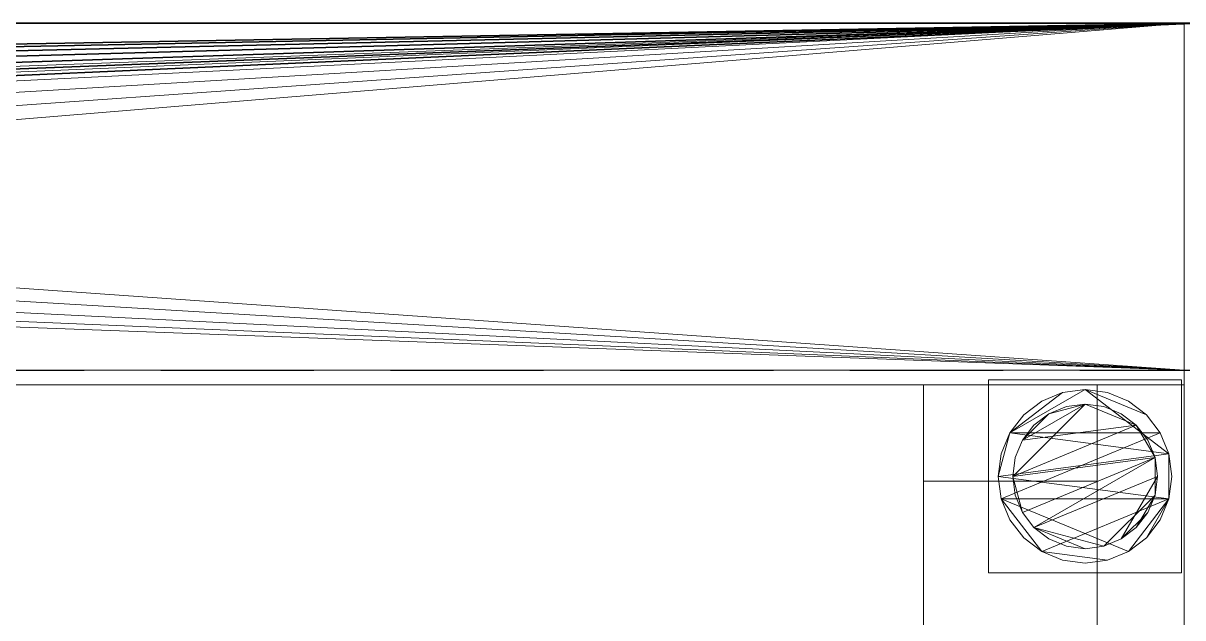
# Model space of a CAD drawing. Extents: x -225 to 1905, y -1183 to 75.
# Drawn here: x 1436.4 to 1676.8, y -128.3 to -5 of the extents above; entities that cross this region are included whole.
import ezdxf

# ---------------------------------------------------------------- set-up
doc = ezdxf.new("R2010")
doc.units = 0
doc.linetypes.add('NASCOSTA', pattern=[9.524999999999999, 6.35, -3.175])
for name, color, linetype in [('IQ_200_2D', 1, 'Continuous'), ('IQ_200_3D', 1, 'Continuous'), ('IQ_204_2D', 7, 'Continuous'), ('IQ_204_3D', 7, 'Continuous')]:
    doc.layers.add(name, color=color, linetype=linetype)

# ---------------------------------------------------------------- blocks, each defined once
blk = doc.blocks.new('RINSEV_INT')
at = {"layer": 'IQ_200_2D'}
blk.add_line((0, -5.000000000030354), (1119.999999999999, -5.000000000030354), dxfattribs=at)
at = {"layer": 'IQ_204_2D', "linetype": 'NASCOSTA', "ltscale": 5}
blk.add_line((0, -77.00000000005275), (1119.999999999999, -77.00000000005275), dxfattribs=at)
at = {"layer": 'IQ_200_3D', "lineweight": 18}
mesh = blk.add_polyface(dxfattribs=at)
corners = [(1119.999986743927, -736.9999998092653, 1493.000002670288), (-1.13686837721616e-13, -736.9999998092653, 1493.000002670288), (-1.13686837721616e-13, -4.999985504150573, 1493.000002670288), (1119.999986743927, -4.999985504150573, 1493.000002670288)]
mesh.append_faces([[corners[k] for k in face] for face in [(0, 1, 2, 3)]])
mesh = blk.add_polyface(dxfattribs=at)
corners = [(1119.999986743927, -4.999985504150573, 1493.000002670288), (-1.13686837721616e-13, -4.999985504150573, 1493.000002670288), (-1.13686837721616e-13, -4.999985504150573, 1785.000057220459), (1119.999986743927, -4.999985504150573, 1785.000057220459)]
mesh.append_faces([[corners[k] for k in face] for face in [(0, 1, 2, 3)]])
at = {"layer": 'IQ_200_3D'}
mesh = blk.add_polyface(dxfattribs=at)
corners = [(1119.999986743927, -736.9999998092653, 1785.000057220459), (1119.999986743927, -4.999985504150573, 1785.000057220459), (-1.13686837721616e-13, -4.999985504150573, 1785.000057220459), (-1.13686837721616e-13, -736.9999998092653, 1785.000057220459), (150.99999461174, -41.0000046730043, 1785.000057220459), (151.6814755439757, -35.82361278533955, 1785.000057220459), (153.6794822216033, -30.99999732971207, 1785.000057220459), (156.8578674316405, -26.85788097381607, 1785.000057220459), (161.0000019550322, -23.67947759628311, 1785.000057220459), (165.8236174106597, -21.68148908615132, 1785.000057220459), (170.9999911308288, -20.99998998641985, 1785.000057220459), (176.1763830184936, -21.68148908615132, 1785.000057220459), (180.999998474121, -23.67947759628311, 1785.000057220459), (185.1421329975127, -26.85788097381607, 1785.000057220459), (188.3205000400542, -30.99999732971207, 1785.000057220459), (190.3185067176818, -35.82361278533955, 1785.000057220459), (191.0000058174132, -41.0000046730043, 1785.000057220459), (190.3185067176818, -46.1763965606691, 1785.000057220459), (188.3205000400542, -51.00001201629658, 1785.000057220459), (185.1421329975127, -55.14212837219253, 1785.000057220459), (180.999998474121, -58.32049541473407, 1785.000057220459), (176.1763830184936, -60.31852025985734, 1785.000057220459), (170.9999911308288, -61.0000193595888, 1785.000057220459), (165.8236174106597, -60.31852025985734, 1785.000057220459), (161.0000019550322, -58.32049541473407, 1785.000057220459), (156.8578674316405, -55.14212837219253, 1785.000057220459), (153.6794822216033, -51.00001201629658, 1785.000057220459), (151.6814755439757, -46.1763965606691, 1785.000057220459)]
mesh.append_faces([[corners[k] for k in face] for face in [(15, 1, 14), (7, 2, 6), (4, 2, 27), (23, 3, 22)]], dxfattribs={"vtx0": -1, "vtx1": -1})
mesh.append_faces([[corners[k] for k in face] for face in [(1, 15, 16), (1, 16, 17), (18, 0, 1, 17), (0, 18, 19, 3), (3, 20, 21), (3, 19, 20), (3, 21, 22), (2, 7, 8), (2, 4, 5), (2, 25, 26)]], dxfattribs={"vtx0": -1, "vtx2": -1})
mesh.append_faces([[corners[k] for k in face] for face in [(11, 12, 1), (13, 14, 1), (12, 13, 1), (9, 10, 2), (8, 9, 2), (5, 6, 2), (23, 24, 3), (26, 27, 2)]], dxfattribs={"vtx1": -1, "vtx2": -1})
mesh.append_faces([[corners[k] for k in face] for face in [(10, 11, 1, 2), (24, 25, 2, 3)]], dxfattribs={"vtx1": -1, "vtx3": -1})
at = {"layer": 'IQ_200_3D', "lineweight": 18}
mesh = blk.add_polyface(dxfattribs=at)
corners = [(2.999998569488412, -4.999985504150573, 1493.000002670288), (1117.00002450943, -4.999985504150573, 1493.000002670288), (1117.00002450943, -4.999985504150573, 188.0000072479248), (2.999998569488412, -4.999985504150573, 188.0000072479248)]
mesh.append_faces([[corners[k] for k in face] for face in [(0, 1, 2, 3)]])
mesh = blk.add_polyface(dxfattribs=at)
corners = [(2.999998569488412, -736.9999998092653, 1493.000002670288), (1117.00002450943, -736.9999998092653, 1493.000002670288), (1117.00002450943, -4.999985504150573, 1493.000002670288), (2.999998569488412, -4.999985504150573, 1493.000002670288)]
mesh.append_faces([[corners[k] for k in face] for face in [(0, 1, 2, 3)]])
mesh = blk.add_polyface(dxfattribs=at)
corners = [(2.999998569488412, -76.9999875068666, 188.0000072479248), (2.999998569488412, -4.999985504150573, 188.0000072479248), (1117.00002450943, -4.999985504150573, 188.0000072479248), (1117.00002450943, -76.9999875068666, 188.0000072479248), (640.999991083145, -41.0000046730043, 188.0000072479248), (641.6814901828766, -46.1763965606691, 188.0000072479248), (643.6794968605041, -51.00001201629658, 188.0000072479248), (646.8578639030457, -55.14212837219253, 188.0000072479248), (650.9999984264373, -58.32049541473407, 188.0000072479248), (655.8236138820648, -60.31852025985734, 188.0000072479248), (661.0000057697296, -61.0000193595888, 188.0000072479248), (666.1763794898986, -60.31852025985734, 188.0000072479248), (670.999994945526, -58.32049541473407, 188.0000072479248), (675.1421294689178, -55.14212837219253, 188.0000072479248), (678.3205146789551, -51.00001201629658, 188.0000072479248), (680.3185213565826, -46.1763965606691, 188.0000072479248), (681.0000022888182, -41.0000046730043, 188.0000072479248), (680.3185213565826, -35.82361278533955, 188.0000072479248), (678.3205146789551, -30.99999732971207, 188.0000072479248), (675.1421294689178, -26.85788097381607, 188.0000072479248), (670.999994945526, -23.67947759628311, 188.0000072479248), (666.1763794898986, -21.68148908615132, 188.0000072479248), (661.0000057697296, -20.99998998641985, 188.0000072479248), (655.8236138820648, -21.68148908615132, 188.0000072479248), (650.9999984264373, -23.67947759628311, 188.0000072479248), (646.8578639030457, -26.85788097381607, 188.0000072479248), (643.6794968605041, -30.99999732971207, 188.0000072479248), (641.6814901828766, -35.82361278533955, 188.0000072479248)]
mesh.append_faces([[corners[k] for k in face] for face in [(15, 3, 14), (17, 2, 16), (7, 0, 6), (26, 1, 25), (23, 1, 22)]], dxfattribs={"vtx0": -1, "vtx1": -1})
mesh.append_faces([[corners[k] for k in face] for face in [(3, 15, 16, 2), (2, 17, 18), (2, 18, 19), (2, 21, 22, 1), (0, 7, 8), (1, 26, 27)]], dxfattribs={"vtx0": -1, "vtx2": -1})
mesh.append_faces([[corners[k] for k in face] for face in [(11, 12, 3), (13, 14, 3), (12, 13, 3), (19, 20, 2), (20, 21, 2), (9, 10, 0), (8, 9, 0), (5, 6, 0), (24, 25, 1), (23, 24, 1), (27, 4, 1)]], dxfattribs={"vtx1": -1, "vtx2": -1})
mesh.append_faces([[corners[k] for k in face] for face in [(10, 11, 3, 0), (4, 5, 0, 1)]], dxfattribs={"vtx1": -1, "vtx3": -1})
mesh = blk.add_polyface(dxfattribs=at)
corners = [(2.999998569488412, -76.9999875068666, 150.0000011444092), (1117.00002450943, -76.9999875068666, 150.0000011444092), (1117.00002450943, -736.9999998092653, 150.0000011444092), (2.999998569488412, -736.9999998092653, 150.0000011444092)]
mesh.append_faces([[corners[k] for k in face] for face in [(0, 1, 2, 3)]])
mesh = blk.add_polyface(dxfattribs=at)
corners = [(2.999998569488412, -76.9999875068666, 188.0000072479248), (1117.00002450943, -76.9999875068666, 188.0000072479248), (1117.00002450943, -76.9999875068666, 150.0000011444092), (2.999998569488412, -76.9999875068666, 150.0000011444092)]
mesh.append_faces([[corners[k] for k in face] for face in [(0, 1, 2, 3)]])
mesh = blk.add_polyface(dxfattribs=at)
corners = [(2.999998569488412, -720.0000200271609, 709.999976348877), (1117.00002450943, -720.0000200271609, 709.999976348877), (1117.00002450943, -79.99998607635513, 709.999976348877), (2.999998569488412, -79.99998607635513, 709.999976348877)]
mesh.append_faces([[corners[k] for k in face] for face in [(0, 1, 2, 3)]])
mesh = blk.add_polyface(dxfattribs=at)
corners = [(2.999998569488412, -79.99998607635513, 1443.000002288818), (1117.00002450943, -79.99998607635513, 1443.000002288818), (1117.00002450943, -720.0000200271609, 1443.000002288818), (2.999998569488412, -720.0000200271609, 1443.000002288818)]
mesh.append_faces([[corners[k] for k in face] for face in [(0, 1, 2, 3)]])
mesh = blk.add_polyface(dxfattribs=at)
corners = [(2.999998569488412, -79.99998607635513, 709.999976348877), (1117.00002450943, -79.99998607635513, 709.999976348877), (1117.00002450943, -79.99998607635513, 1443.000002288818), (2.999998569488412, -79.99998607635513, 1443.000002288818)]
mesh.append_faces([[corners[k] for k in face] for face in [(0, 1, 2, 3)]])
at = {"layer": 'IQ_204_3D', "lineweight": 18}
mesh = blk.add_polyface(dxfattribs=at)
corners = [(1076.499998061553, -79.00000191538284, 150.0000011444092), (1076.499998061553, -119.0000040373082, 150.0000011444092), (1116.500000183479, -119.0000040373082, 150.0000011444092), (1116.500000183479, -79.00000191538284, 150.0000011444092)]
mesh.append_faces([[corners[k] for k in face] for face in [(0, 1, 2, 3)]])
mesh = blk.add_polyface(dxfattribs=at)
corners = [(1116.500000183479, -119.0000040373082, 59.9999986410141), (1076.499998061553, -119.0000040373082, 59.9999986410141), (1076.499998061553, -79.00000191538284, 59.9999986410141), (1116.500000183479, -79.00000191538284, 59.9999986410141)]
mesh.append_faces([[corners[k] for k in face] for face in [(0, 1, 2, 3)]])
mesh = blk.add_polyface(dxfattribs=at)
corners = [(1116.500000183479, -79.00000191538284, 150.0000011444092), (1116.500000183479, -79.00000191538284, 59.9999986410141), (1076.499998061553, -79.00000191538284, 59.9999986410141), (1076.499998061553, -79.00000191538284, 150.0000011444092)]
mesh.append_faces([[corners[k] for k in face] for face in [(0, 1, 2, 3)]])
mesh = blk.add_polyface(dxfattribs=at)
corners = [(1076.499998061553, -79.00000191538284, 150.0000011444092), (1076.499998061553, -79.00000191538284, 59.9999986410141), (1076.499998061553, -119.0000040373082, 59.9999986410141), (1076.499998061553, -119.0000040373082, 150.0000011444092)]
mesh.append_faces([[corners[k] for k in face] for face in [(0, 1, 2, 3)]])
mesh = blk.add_polyface(dxfattribs=at)
corners = [(1116.500000183479, -119.0000040373082, 150.0000011444092), (1116.500000183479, -119.0000040373082, 59.9999986410141), (1116.500000183479, -79.00000191538284, 59.9999986410141), (1116.500000183479, -79.00000191538284, 150.0000011444092)]
mesh.append_faces([[corners[k] for k in face] for face in [(0, 1, 2, 3)]])
mesh = blk.add_polyface(dxfattribs=at)
corners = [(1063.000034618376, -720.0000200271609, 956.9895515441895), (1063.000034618376, -671.9449409008027, 929.2449514389039), (1063.000034618376, -671.9449409008027, 928.3997268676758), (1063.000034618376, -674.5331368446352, 928.0589773178101), (1063.000034618376, -676.944944572449, 927.0599830627442), (1063.000034618376, -679.0160209178927, 925.4707632064819), (1063.000034618376, -680.6052044391633, 923.3996686935425), (1063.000034618376, -681.6041986942294, 920.9878973007203), (1063.000034618376, -681.944948244095, 918.3996831893921), (1063.000034618376, -681.6041986942294, 915.8115417480469), (1063.000034618376, -680.6052044391633, 913.3996976852417), (1063.000034618376, -679.0160209178927, 911.3286031723022), (1063.000034618376, -676.944944572449, 909.739455986023), (1063.000034618376, -674.5331368446352, 908.740461730957), (1063.000034618376, -671.9449409008027, 908.3997121810913), (1063.000034618376, -671.9449409008027, 907.5544149398804), (1063.000034618376, -720.0000200271609, 879.8098148345947), (1063.000034618376, -100.0000007629396, 956.9895515441895), (1063.000034618376, -79.99998607635513, 956.9895515441895), (1063.000034618376, -79.99998607635513, 879.8098148345947), (1063.000034618376, -100.0000007629396, 879.8098148345947), (1063.000034618376, -148.0550617218019, 907.5544149398804), (1063.000034618376, -148.0550617218019, 908.3997121810913), (1063.000034618376, -145.4668657779695, 908.740461730957), (1063.000034618376, -143.0550580501558, 909.739455986023), (1063.000034618376, -140.9839817047121, 911.3286031723022), (1063.000034618376, -139.3947981834413, 913.3996976852417), (1063.000034618376, -138.3958039283754, 915.8115417480469), (1063.000034618376, -138.0550543785097, 918.3996831893921), (1063.000034618376, -138.3958039283754, 920.9878973007203), (1063.000034618376, -139.3947981834413, 923.3996686935425), (1063.000034618376, -140.9839817047121, 925.4707632064819), (1063.000034618376, -143.0550580501558, 927.0599830627442), (1063.000034618376, -145.4668657779695, 928.0589773178101), (1063.000034618376, -148.0550617218019, 928.3997268676758), (1063.000034618376, -148.0550617218019, 929.2449514389039)]
mesh.append_faces([[corners[k] for k in face] for face in [(20, 17, 18, 19)]], dxfattribs={"vtx0": -1})
mesh.append_faces([[corners[k] for k in face] for face in [(6, 0, 5), (13, 16, 12), (31, 17, 30), (28, 20, 27), (27, 20, 26), (26, 20, 25), (24, 20, 23)]], dxfattribs={"vtx0": -1, "vtx1": -1})
mesh.append_faces([[corners[k] for k in face] for face in [(0, 6, 7), (0, 3, 4), (8, 16, 0, 7), (16, 9, 10)]], dxfattribs={"vtx0": -1, "vtx2": -1})
mesh.append_faces([[corners[k] for k in face] for face in [(4, 5, 0), (8, 9, 16), (11, 12, 16), (10, 11, 16), (32, 33, 17), (31, 32, 17), (29, 30, 17), (24, 25, 20)]], dxfattribs={"vtx1": -1, "vtx2": -1})
mesh.append_faces([[corners[k] for k in face] for face in [(28, 29, 17, 20)]], dxfattribs={"vtx1": -1, "vtx2": -1, "vtx3": -1})
mesh.append_faces([[corners[k] for k in face] for face in [(1, 2, 3, 0), (21, 22, 23, 20)]], dxfattribs={"vtx2": -1})
mesh.append_faces([[corners[k] for k in face] for face in [(13, 14, 15, 16), (33, 34, 35, 17)]], dxfattribs={"vtx3": -1})
mesh = blk.add_polyface(dxfattribs=at)
corners = [(1063.000034618376, -100.0000007629396, 956.9895515441895), (1099.000017452239, -100.0000007629396, 956.9895515441895), (1099.000017452239, -79.99998607635513, 956.9895515441895), (1063.000034618376, -79.99998607635513, 956.9895515441895)]
mesh.append_faces([[corners[k] for k in face] for face in [(0, 1, 2, 3)]])
mesh = blk.add_polyface(dxfattribs=at)
corners = [(1063.000034618376, -79.99998607635513, 956.9895515441895), (1099.000017452239, -79.99998607635513, 956.9895515441895), (1099.000017452239, -79.99998607635513, 879.8098148345947), (1063.000034618376, -79.99998607635513, 879.8098148345947)]
mesh.append_faces([[corners[k] for k in face] for face in [(0, 1, 2, 3)]])
mesh = blk.add_polyface(dxfattribs=at)
corners = [(1063.000034618376, -79.99998607635513, 879.8098148345947), (1099.000017452239, -79.99998607635513, 879.8098148345947), (1099.000017452239, -100.0000007629396, 879.8098148345947), (1063.000034618376, -100.0000007629396, 879.8098148345947)]
mesh.append_faces([[corners[k] for k in face] for face in [(0, 1, 2, 3)]])
mesh = blk.add_polyface(dxfattribs=at)
corners = [(1078.499998621837, -99.00000297634546, 5.000000265240669), (1079.113334413067, -103.6587458534414, 5.000000265240669), (1080.911541785494, -108.000003226685, 5.000000265240669), (1083.77207757403, -111.7279245248313, 5.000000265240669), (1087.499998872176, -114.5884603133673, 5.000000265240669), (1091.84125624542, -116.3866676857943, 5.000000265240669), (1096.499999122516, -117.0000034770245, 5.000000265240669), (1101.158741999612, -116.3866676857943, 5.000000265240669), (1105.499999372855, -114.5884603133673, 5.000000265240669), (1109.227920671002, -111.7279245248313, 5.000000265240669), (1112.088456459538, -108.000003226685, 5.000000265240669), (1113.886663831965, -103.6587458534414, 5.000000265240669), (1114.499999623195, -99.00000297634551, 5.000000265240669), (1113.886663831965, -94.34126009924958, 5.000000265240669), (1112.088456459538, -90.000002726006, 5.000000265240669), (1109.227920671002, -86.27208142785976, 5.000000265240669), (1105.499999372855, -83.41154563932369, 5.000000265240669), (1101.158741999612, -81.6133382668967, 5.000000265240669), (1096.499999122516, -81.00000247566649, 5.000000265240669), (1091.84125624542, -81.6133382668967, 5.000000265240669), (1087.499998872176, -83.41154563932369, 5.000000265240669), (1083.77207757403, -86.27208142785976, 5.000000265240669), (1080.911541785494, -90.000002726006, 5.000000265240669), (1079.113334413067, -94.34126009924958, 5.000000265240669)]
mesh.append_faces([[corners[k] for k in face] for face in [(11, 8, 9, 10)]], dxfattribs={"vtx0": -1})
mesh.append_faces([[corners[k] for k in face] for face in [(4, 7, 8, 11), (11, 0, 1, 4), (13, 18, 19, 22)]], dxfattribs={"vtx0": -1, "vtx2": -1, "vtx3": -1})
mesh.append_faces([[corners[k] for k in face] for face in [(0, 11, 12, 13)]], dxfattribs={"vtx0": -1, "vtx3": -1})
mesh.append_faces([[corners[k] for k in face] for face in [(2, 3, 4, 1), (16, 17, 18, 15)]], dxfattribs={"vtx2": -1})
mesh.append_faces([[corners[k] for k in face] for face in [(13, 14, 15, 18), (22, 23, 0, 13)]], dxfattribs={"vtx2": -1, "vtx3": -1})
mesh.append_faces([[corners[k] for k in face] for face in [(4, 5, 6, 7), (19, 20, 21, 22)]], dxfattribs={"vtx3": -1})
mesh = blk.add_polyface(dxfattribs=at)
corners = [(1078.499998621837, -99.00000297634546), (1079.113334413067, -94.34126009924958), (1080.911541785494, -90.000002726006), (1083.77207757403, -86.27208142785976), (1087.499998872176, -83.41154563932369), (1091.84125624542, -81.6133382668967), (1096.499999122516, -81.00000247566649), (1101.158741999612, -81.6133382668967), (1105.499999372855, -83.41154563932369), (1109.227920671002, -86.27208142785976), (1112.088456459538, -90.000002726006), (1113.886663831965, -94.34126009924958), (1114.499999623195, -99.00000297634561), (1113.886663831965, -103.6587458534414), (1112.088456459538, -108.000003226685), (1109.227920671002, -111.7279245248313), (1105.499999372855, -114.5884603133673), (1101.158741999612, -116.3866676857943), (1096.499999122516, -117.0000034770245), (1091.84125624542, -116.3866676857943), (1087.499998872176, -114.5884603133673), (1083.77207757403, -111.7279245248313), (1080.911541785494, -108.000003226685), (1079.113334413067, -103.6587458534414)]
mesh.append_faces([[corners[k] for k in face] for face in [(2, 0, 1), (15, 13, 14), (13, 11, 12)]], dxfattribs={"vtx0": -1})
mesh.append_faces([[corners[k] for k in face] for face in [(16, 23, 13, 15)]], dxfattribs={"vtx0": -1, "vtx1": -1, "vtx2": -1})
mesh.append_faces([[corners[k] for k in face] for face in [(2, 10, 23, 0)]], dxfattribs={"vtx0": -1, "vtx1": -1, "vtx3": -1})
mesh.append_faces([[corners[k] for k in face] for face in [(2, 5, 6)]], dxfattribs={"vtx0": -1, "vtx2": -1})
mesh.append_faces([[corners[k] for k in face] for face in [(23, 10, 11, 13), (23, 16, 17, 20)]], dxfattribs={"vtx0": -1, "vtx2": -1, "vtx3": -1})
mesh.append_faces([[corners[k] for k in face] for face in [(9, 10, 2, 6)]], dxfattribs={"vtx1": -1, "vtx2": -1, "vtx3": -1})
mesh.append_faces([[corners[k] for k in face] for face in [(3, 4, 5, 2), (18, 19, 20, 17)]], dxfattribs={"vtx2": -1})
mesh.append_faces([[corners[k] for k in face] for face in [(6, 7, 8, 9), (20, 21, 22, 23)]], dxfattribs={"vtx3": -1})
mesh = blk.add_polyface(dxfattribs=at)
corners = [(1078.499998621837, -99.00000297634547, 5.000000265240669), (1079.113334413067, -94.34126009924958, 5.000000265240669), (1080.911541785494, -90.000002726006, 5.000000265240669), (1083.77207757403, -86.27208142785976, 5.000000265240669), (1087.499998872176, -83.41154563932369, 5.000000265240669), (1091.84125624542, -81.6133382668967, 5.000000265240669), (1096.499999122516, -81.00000247566649, 5.000000265240669), (1101.158741999612, -81.6133382668967, 5.000000265240669), (1105.499999372855, -83.41154563932369, 5.000000265240669), (1109.227920671002, -86.27208142785976, 5.000000265240669), (1112.088456459538, -90.000002726006, 5.000000265240669), (1113.886663831965, -94.34126009924958, 5.000000265240669), (1114.499999623195, -99.00000297634551, 5.000000265240669), (1114.499999623195, -99.00000297634551), (1113.886663831965, -94.34126009924958), (1112.088456459538, -90.000002726006), (1109.227920671002, -86.27208142785976), (1105.499999372855, -83.41154563932369), (1101.158741999612, -81.6133382668967), (1096.499999122516, -81.00000247566649), (1091.84125624542, -81.6133382668967), (1087.499998872176, -83.41154563932369), (1083.77207757403, -86.27208142785976), (1080.911541785494, -90.000002726006), (1079.113334413067, -94.34126009924958), (1078.499998621837, -99.00000297634547)]
mesh.append_faces([[corners[k] for k in face] for face in [(13, 14, 11, 12), (0, 1, 24, 25)]], dxfattribs={"vtx1": -1})
mesh.append_faces([[corners[k] for k in face] for face in [(14, 15, 10, 11), (16, 17, 8, 9), (15, 16, 9, 10), (17, 18, 7, 8), (6, 7, 18, 19), (19, 20, 5, 6), (20, 21, 4, 5), (22, 23, 2, 3), (21, 22, 3, 4), (23, 24, 1, 2)]], dxfattribs={"vtx1": -1, "vtx3": -1})
mesh = blk.add_polyface(dxfattribs=at)
corners = [(1099.000017452239, -720.0000200271609, 956.9895515441895), (1099.000017452239, -720.0000200271609, 879.8098148345947), (1099.000017452239, -671.9449409008027, 907.5544149398804), (1099.000017452239, -671.9449409008027, 908.3997121810913), (1099.000017452239, -669.3567631244662, 908.740461730957), (1099.000017452239, -666.9449553966524, 909.739455986023), (1099.000017452239, -664.8738790512086, 911.3286031723022), (1099.000017452239, -663.284695529938, 913.3996976852417), (1099.000017452239, -662.2856831073764, 915.8115417480469), (1099.000017452239, -661.9449517250064, 918.3996831893921), (1099.000017452239, -662.2856831073764, 920.9878973007203), (1099.000017452239, -663.284695529938, 923.3996686935425), (1099.000017452239, -664.8738790512086, 925.4707632064819), (1099.000017452239, -666.9449553966524, 927.0599830627442), (1099.000017452239, -669.3567631244662, 928.0589773178101), (1099.000017452239, -671.9449409008027, 928.3997268676758), (1099.000017452239, -671.9449409008027, 929.2449514389039), (1099.000017452239, -100.0000007629396, 956.9895515441895), (1099.000017452239, -148.0550617218019, 929.2449514389039), (1099.000017452239, -148.0550617218019, 928.3997268676758), (1099.000017452239, -150.281542825699, 928.1487247467041), (1099.000017452239, -152.395076608658, 927.408798980713), (1099.000017452239, -154.2903642654421, 926.2176652908325), (1099.000017452239, -155.8730438232424, 924.6349857330323), (1099.000017452239, -157.0641775131227, 922.7397525787354), (1099.000017452239, -157.8038671016695, 920.6269454956055), (1099.000017452239, -158.0550508975984, 918.3996831893921), (1099.000017452239, -157.7143195152285, 915.8115417480469), (1099.000017452239, -156.7153070926668, 913.3996976852417), (1099.000017452239, -155.1261235713961, 911.3286031723022), (1099.000017452239, -153.055065393448, 909.739455986023), (1099.000017452239, -150.6432394981386, 908.740461730957), (1099.000017452239, -148.0550617218019, 908.3997121810913), (1099.000017452239, -148.0550617218019, 907.5544149398804), (1099.000017452239, -100.0000007629396, 879.8098148345947), (1099.000017452239, -79.99998607635513, 879.8098148345947), (1099.000017452239, -79.99998607635513, 956.9895515441895)]
mesh.append_faces([[corners[k] for k in face] for face in [(5, 13, 14, 4), (4, 14, 15, 3), (30, 21, 22, 29), (31, 20, 21, 30), (32, 19, 20, 31)]], dxfattribs={"vtx0": -1, "vtx2": -1})
mesh.append_faces([[corners[k] for k in face] for face in [(10, 11, 8, 9), (36, 17, 34, 35), (26, 27, 25)]], dxfattribs={"vtx1": -1})
mesh.append_faces([[corners[k] for k in face] for face in [(5, 6, 13), (22, 23, 29)]], dxfattribs={"vtx1": -1, "vtx2": -1})
mesh.append_faces([[corners[k] for k in face] for face in [(11, 12, 7, 8), (12, 13, 6, 7), (23, 24, 28, 29), (24, 25, 27, 28)]], dxfattribs={"vtx1": -1, "vtx3": -1})
mesh.append_faces([[corners[k] for k in face] for face in [(1, 2, 3, 0)]], dxfattribs={"vtx2": -1})
mesh.append_faces([[corners[k] for k in face] for face in [(15, 16, 0, 3), (17, 18, 19, 32), (32, 33, 34, 17)]], dxfattribs={"vtx2": -1, "vtx3": -1})
mesh = blk.add_polyface(dxfattribs=at)
corners = [(1081.499999462262, -99.00000297634547, 59.9999986410141), (1082.011111296908, -102.8822886599476, 59.9999986410141), (1083.509618576065, -106.5000028064723, 59.9999986410141), (1085.893397264377, -109.6066048344846, 59.9999986410141), (1088.999999292389, -111.9903835227961, 59.9999986410141), (1092.617713438914, -113.4888908019538, 59.9999986410141), (1096.499999122516, -114.000002636599, 59.9999986410141), (1100.382284806118, -113.4888908019538, 59.9999986410141), (1103.999998952643, -111.9903835227961, 59.9999986410141), (1107.106600980655, -109.6066048344846, 59.9999986410141), (1109.490379668966, -106.5000028064723, 59.9999986410141), (1110.988886948124, -102.8822886599476, 59.9999986410141), (1111.499998782769, -99.00000297634551, 59.9999986410141), (1110.988886948124, -95.11771729274342, 59.9999986410141), (1109.490379668966, -91.50000314621875, 59.9999986410141), (1107.106600980655, -88.39340111820647, 59.9999986410141), (1103.999998952643, -86.0096224298949, 59.9999986410141), (1100.382284806118, -84.51111515073725, 59.9999986410141), (1096.499999122516, -84.00000331609199, 59.9999986410141), (1092.617713438914, -84.51111515073725, 59.9999986410141), (1088.999999292389, -86.0096224298949, 59.9999986410141), (1085.893397264377, -88.39340111820647, 59.9999986410141), (1083.509618576065, -91.50000314621875, 59.9999986410141), (1082.011111296908, -95.11771729274342, 59.9999986410141)]
mesh.append_faces([[corners[k] for k in face] for face in [(10, 8, 9), (22, 20, 21)]], dxfattribs={"vtx0": -1})
mesh.append_faces([[corners[k] for k in face] for face in [(7, 3, 6)]], dxfattribs={"vtx0": -1, "vtx1": -1})
mesh.append_faces([[corners[k] for k in face] for face in [(22, 15, 18, 20)]], dxfattribs={"vtx0": -1, "vtx1": -1, "vtx2": -1, "vtx3": -1})
mesh.append_faces([[corners[k] for k in face] for face in [(13, 2, 3, 12)]], dxfattribs={"vtx0": -1, "vtx2": -1})
mesh.append_faces([[corners[k] for k in face] for face in [(3, 7, 8, 12)]], dxfattribs={"vtx0": -1, "vtx2": -1, "vtx3": -1})
mesh.append_faces([[corners[k] for k in face] for face in [(17, 18, 15, 16), (19, 20, 18)]], dxfattribs={"vtx1": -1})
mesh.append_faces([[corners[k] for k in face] for face in [(11, 12, 8, 10)]], dxfattribs={"vtx1": -1, "vtx2": -1})
mesh.append_faces([[corners[k] for k in face] for face in [(4, 5, 6, 3)]], dxfattribs={"vtx2": -1})
mesh.append_faces([[corners[k] for k in face] for face in [(0, 1, 2, 13), (13, 14, 15, 0), (22, 23, 0, 15)]], dxfattribs={"vtx2": -1, "vtx3": -1})
mesh = blk.add_polyface(dxfattribs=at)
corners = [(1081.499999462262, -99.00000297634547, 5.000000265240669), (1082.011111296908, -95.11771729274342, 5.000000265240669), (1083.509618576065, -91.50000314621875, 5.000000265240669), (1085.893397264377, -88.39340111820647, 5.000000265240669), (1088.999999292389, -86.0096224298949, 5.000000265240669), (1092.617713438914, -84.51111515073725, 5.000000265240669), (1096.499999122516, -84.00000331609199, 5.000000265240669), (1100.382284806118, -84.51111515073725, 5.000000265240669), (1103.999998952643, -86.0096224298949, 5.000000265240669), (1107.106600980655, -88.39340111820647, 5.000000265240669), (1109.490379668966, -91.50000314621875, 5.000000265240669), (1110.988886948124, -95.11771729274342, 5.000000265240669), (1111.499998782769, -99.0000029763456, 5.000000265240669), (1110.988886948124, -102.8822886599476, 5.000000265240669), (1109.490379668966, -106.5000028064723, 5.000000265240669), (1107.106600980655, -109.6066048344846, 5.000000265240669), (1103.999998952643, -111.9903835227961, 5.000000265240669), (1100.382284806118, -113.4888908019538, 5.000000265240669), (1096.499999122516, -114.000002636599, 5.000000265240669), (1092.617713438914, -113.4888908019538, 5.000000265240669), (1088.999999292389, -111.9903835227961, 5.000000265240669), (1085.893397264377, -109.6066048344846, 5.000000265240669), (1083.509618576065, -106.5000028064723, 5.000000265240669), (1082.011111296908, -102.8822886599476, 5.000000265240669)]
mesh.append_faces([[corners[k] for k in face] for face in [(9, 6, 7, 8), (4, 2, 3), (15, 13, 14)]], dxfattribs={"vtx0": -1})
mesh.append_faces([[corners[k] for k in face] for face in [(18, 21, 17)]], dxfattribs={"vtx0": -1, "vtx1": -1})
mesh.append_faces([[corners[k] for k in face] for face in [(22, 0, 11, 21)]], dxfattribs={"vtx0": -1, "vtx1": -1, "vtx2": -1})
mesh.append_faces([[corners[k] for k in face] for face in [(0, 6, 9, 11), (21, 11, 13, 17)]], dxfattribs={"vtx0": -1, "vtx1": -1, "vtx2": -1, "vtx3": -1})
mesh.append_faces([[corners[k] for k in face] for face in [(23, 0, 22), (12, 13, 11)]], dxfattribs={"vtx1": -1})
mesh.append_faces([[corners[k] for k in face] for face in [(16, 17, 13, 15)]], dxfattribs={"vtx1": -1, "vtx2": -1})
mesh.append_faces([[corners[k] for k in face] for face in [(9, 10, 11)]], dxfattribs={"vtx2": -1})
mesh.append_faces([[corners[k] for k in face] for face in [(4, 5, 6, 2), (0, 1, 2, 6)]], dxfattribs={"vtx2": -1, "vtx3": -1})
mesh.append_faces([[corners[k] for k in face] for face in [(18, 19, 20, 21)]], dxfattribs={"vtx3": -1})
mesh = blk.add_polyface(dxfattribs=at)
corners = [(1081.499999462262, -99.00000297634547, 59.9999986410141), (1082.011111296908, -95.11771729274342, 59.9999986410141), (1083.509618576065, -91.50000314621875, 59.9999986410141), (1085.893397264377, -88.39340111820647, 59.9999986410141), (1088.999999292389, -86.0096224298949, 59.9999986410141), (1092.617713438914, -84.51111515073725, 59.9999986410141), (1096.499999122516, -84.00000331609199, 59.9999986410141), (1100.382284806118, -84.51111515073725, 59.9999986410141), (1103.999998952643, -86.0096224298949, 59.9999986410141), (1107.106600980655, -88.39340111820647, 59.9999986410141), (1109.490379668966, -91.50000314621875, 59.9999986410141), (1110.988886948124, -95.11771729274342, 59.9999986410141), (1111.499998782769, -99.00000297634551, 59.9999986410141), (1111.499998782769, -99.00000297634551, 5.000000265240669), (1110.988886948124, -95.11771729274342, 5.000000265240669), (1109.490379668966, -91.50000314621875, 5.000000265240669), (1107.106600980655, -88.39340111820647, 5.000000265240669), (1103.999998952643, -86.0096224298949, 5.000000265240669), (1100.382284806118, -84.51111515073725, 5.000000265240669), (1096.499999122516, -84.00000331609199, 5.000000265240669), (1092.617713438914, -84.51111515073725, 5.000000265240669), (1088.999999292389, -86.0096224298949, 5.000000265240669), (1085.893397264377, -88.39340111820647, 5.000000265240669), (1083.509618576065, -91.50000314621875, 5.000000265240669), (1082.011111296908, -95.11771729274342, 5.000000265240669), (1081.499999462262, -99.00000297634547, 5.000000265240669)]
mesh.append_faces([[corners[k] for k in face] for face in [(1, 24, 25, 0)]], dxfattribs={"vtx0": -1})
mesh.append_faces([[corners[k] for k in face] for face in [(8, 17, 18, 7), (7, 18, 19, 6), (16, 9, 10, 15), (9, 16, 17, 8), (5, 20, 21, 4), (4, 21, 22, 3), (2, 23, 24, 1), (3, 22, 23, 2), (20, 5, 6, 19)]], dxfattribs={"vtx0": -1, "vtx2": -1})
mesh.append_faces([[corners[k] for k in face] for face in [(13, 14, 11, 12)]], dxfattribs={"vtx1": -1})
mesh.append_faces([[corners[k] for k in face] for face in [(14, 15, 10, 11)]], dxfattribs={"vtx1": -1, "vtx3": -1})
mesh = blk.add_polyface(dxfattribs=at)
corners = [(1063.000034618376, -100.0000007629396, 879.8098148345947), (1099.000017452239, -100.0000007629396, 879.8098148345947), (1099.000017452239, -148.0550617218019, 907.5544149398804), (1063.000034618376, -148.0550617218019, 907.5544149398804)]
mesh.append_faces([[corners[k] for k in face] for face in [(0, 1, 2, 3)]])
mesh = blk.add_polyface(dxfattribs=at)
corners = [(1063.000034618376, -148.0550617218019, 929.2449514389039), (1099.000017452239, -148.0550617218019, 929.2449514389039), (1099.000017452239, -100.0000007629396, 956.9895515441895), (1063.000034618376, -100.0000007629396, 956.9895515441895)]
mesh.append_faces([[corners[k] for k in face] for face in [(0, 1, 2, 3)]])
mesh = blk.add_polyface(dxfattribs=at)
corners = [(1114.499999623195, -99.00000297634573, 5.000000265240669), (1113.886663831965, -103.6587458534414, 5.000000265240669), (1112.088456459538, -108.000003226685, 5.000000265240669), (1109.227920671002, -111.7279245248313, 5.000000265240669), (1105.499999372855, -114.5884603133673, 5.000000265240669), (1101.158741999612, -116.3866676857943, 5.000000265240669), (1096.499999122516, -117.0000034770245, 5.000000265240669), (1091.84125624542, -116.3866676857943, 5.000000265240669), (1087.499998872176, -114.5884603133673, 5.000000265240669), (1083.77207757403, -111.7279245248313, 5.000000265240669), (1080.911541785494, -108.000003226685, 5.000000265240669), (1079.113334413067, -103.6587458534414, 5.000000265240669), (1078.499998621837, -99.00000297634547, 5.000000265240669), (1078.499998621837, -99.00000297634546), (1079.113334413067, -103.6587458534414), (1080.911541785494, -108.000003226685), (1083.77207757403, -111.7279245248313), (1087.499998872176, -114.5884603133673), (1091.84125624542, -116.3866676857943), (1096.499999122516, -117.0000034770245), (1101.158741999612, -116.3866676857943), (1105.499999372855, -114.5884603133673), (1109.227920671002, -111.7279245248313), (1112.088456459538, -108.000003226685), (1113.886663831965, -103.6587458534414), (1114.499999623195, -99.00000297634563)]
mesh.append_faces([[corners[k] for k in face] for face in [(13, 14, 11, 12), (0, 1, 24, 25)]], dxfattribs={"vtx1": -1})
mesh.append_faces([[corners[k] for k in face] for face in [(14, 15, 10, 11), (16, 17, 8, 9), (15, 16, 9, 10), (17, 18, 7, 8), (6, 7, 18, 19), (19, 20, 5, 6), (20, 21, 4, 5), (22, 23, 2, 3), (21, 22, 3, 4), (23, 24, 1, 2)]], dxfattribs={"vtx1": -1, "vtx3": -1})
mesh = blk.add_polyface(dxfattribs=at)
corners = [(1111.499998782769, -99.00000297634568, 59.9999986410141), (1110.988886948124, -102.8822886599476, 59.9999986410141), (1109.490379668966, -106.5000028064723, 59.9999986410141), (1107.106600980655, -109.6066048344846, 59.9999986410141), (1103.999998952643, -111.9903835227961, 59.9999986410141), (1100.382284806118, -113.4888908019538, 59.9999986410141), (1096.499999122516, -114.000002636599, 59.9999986410141), (1092.617713438914, -113.4888908019538, 59.9999986410141), (1088.999999292389, -111.9903835227961, 59.9999986410141), (1085.893397264377, -109.6066048344846, 59.9999986410141), (1083.509618576065, -106.5000028064723, 59.9999986410141), (1082.011111296908, -102.8822886599476, 59.9999986410141), (1081.499999462262, -99.00000297634547, 59.9999986410141), (1081.499999462262, -99.00000297634547, 5.000000265240669), (1082.011111296908, -102.8822886599476, 5.000000265240669), (1083.509618576065, -106.5000028064723, 5.000000265240669), (1085.893397264377, -109.6066048344846, 5.000000265240669), (1088.999999292389, -111.9903835227961, 5.000000265240669), (1092.617713438914, -113.4888908019538, 5.000000265240669), (1096.499999122516, -114.000002636599, 5.000000265240669), (1100.382284806118, -113.4888908019538, 5.000000265240669), (1103.999998952643, -111.9903835227961, 5.000000265240669), (1107.106600980655, -109.6066048344846, 5.000000265240669), (1109.490379668966, -106.5000028064723, 5.000000265240669), (1110.988886948124, -102.8822886599476, 5.000000265240669), (1111.499998782769, -99.00000297634561, 5.000000265240669)]
mesh.append_faces([[corners[k] for k in face] for face in [(1, 24, 25, 0)]], dxfattribs={"vtx0": -1})
mesh.append_faces([[corners[k] for k in face] for face in [(11, 14, 15, 10), (10, 15, 16, 9), (8, 17, 18, 7), (9, 16, 17, 8), (7, 18, 19, 6), (5, 20, 21, 4), (4, 21, 22, 3), (2, 23, 24, 1), (3, 22, 23, 2), (20, 5, 6, 19)]], dxfattribs={"vtx0": -1, "vtx2": -1})
mesh.append_faces([[corners[k] for k in face] for face in [(12, 13, 14, 11)]], dxfattribs={"vtx2": -1})
mesh = blk.add_polyface(dxfattribs=at)
corners = [(1076.499998061553, -119.0000040373082, 150.0000011444092), (1076.499998061553, -119.0000040373082, 59.9999986410141), (1116.500000183479, -119.0000040373082, 59.9999986410141), (1116.500000183479, -119.0000040373082, 150.0000011444092)]
mesh.append_faces([[corners[k] for k in face] for face in [(0, 1, 2, 3)]])

msp = doc.modelspace()

# ---------------------------------------------------------------- block references
msp.add_blockref('RINSEV_INT', (560, 0))

doc.saveas('drawing.dxf')
